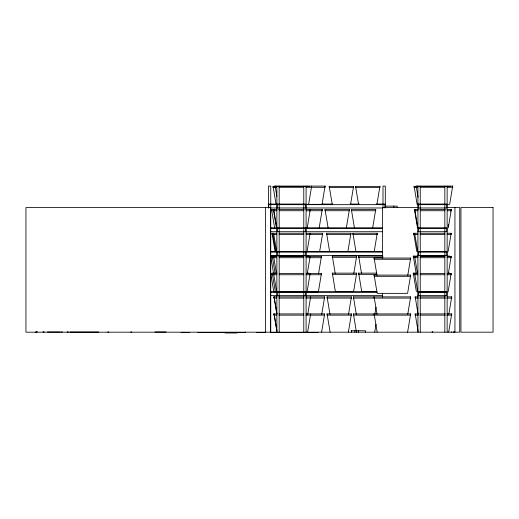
<?xml version="1.0" encoding="UTF-8"?>
<svg xmlns="http://www.w3.org/2000/svg" width="519" height="519" viewBox="0 0 519 519"><rect width="100%" height="100%" fill="white"/><g stroke="black" fill="none" stroke-linecap="round" stroke-linejoin="round"><path stroke-width="0.78" d="M308.604 204.35L311.647 186.087L311.647 187.307M309.629 211.11L309.895 209.52M307.235 227.783L310.278 209.52L310.278 210.74M307.079 251.527L310.122 233.265L310.122 234.484M307.216 273.961L310.122 256.49L310.122 257.709M307.079 291.795L310.122 273.532L310.122 274.752M274.395 186.087L325.076 186.087L322.027 204.35L306.152 204.35M319.191 227.783L322.234 209.52L305.736 209.52M307.748 314.345L310.66 296.874L310.66 298.094M319.646 251.527L322.688 233.265L306.035 233.265M307.611 332.186L310.66 313.924L310.66 315.137M318.517 273.961L321.43 256.49L306.158 256.49M306.158 273.532L321.43 273.532L318.381 291.795L305.678 291.795M321.735 314.345L324.647 296.874L305.795 296.874M321.605 332.186L324.647 313.924L305.892 313.924M346.355 227.783L349.397 209.52L325.05 209.52L325.05 210.74L349.397 210.74L349.397 209.52M350.539 204.629L353.582 186.366L329.234 186.366L329.234 187.58L353.582 187.58L353.582 186.366M347.879 251.527L350.922 233.265L326.568 233.265L326.568 234.484L350.922 234.484L350.922 233.265M353.763 273.552L356.67 256.081L332.322 256.081L332.322 257.301L356.67 257.301L356.67 256.081M348.521 314.345L351.428 296.874L327.08 296.874L327.08 298.094L351.428 298.094L351.428 296.874M356.67 273.13L353.627 291.393L335.365 291.393L332.322 273.13L356.67 273.13L356.67 274.343L332.322 274.343L332.322 273.13M348.385 332.186L351.428 313.924L327.08 313.924L327.08 315.137L351.428 315.137L351.428 313.924M372.681 227.783L375.724 209.52L351.376 209.52L351.376 210.74L375.724 210.74L375.724 209.52M376.865 204.629L379.914 186.366L355.56 186.366L355.56 187.58L379.914 187.58L379.914 186.366M374.205 251.527L377.248 233.265L352.901 233.265L352.901 234.484L377.248 234.484L377.248 233.265M374.848 314.345L376.041 307.203M374.718 332.186L376.041 324.245M407.739 275.518L410.646 258.047L374.121 258.047L374.121 259.266L410.646 259.266L410.646 258.047M410.646 275.096L407.603 293.358L377.17 293.358L374.121 275.096L410.646 275.096L410.646 276.309L374.121 276.309L374.121 275.096M407.739 314.345L410.646 296.874L353.407 296.874L353.407 298.094L410.646 298.094L410.646 296.874M407.603 332.186L410.646 313.924L353.407 313.924L353.407 315.137L410.646 315.137L410.646 313.924M417.763 187.307L416.18 187.307L416.18 186.087L452.704 186.087L449.655 204.35L447.255 204.35M448.169 226.2L448.435 224.61M450.687 211.11L450.953 209.52M448.286 227.783L451.329 209.52L446.982 209.52M448.137 251.527L451.18 233.265L447.093 233.265M448.267 273.961L451.18 256.49L447.209 256.49M448.137 291.795L451.18 273.532L447.209 273.532M448.799 314.345L451.712 296.874L446.95 296.874M448.669 332.186L451.712 313.924L446.95 313.924M36.142 332.186L36.765 331.725M37.303 331.725L36.68 332.186L35.409 332.076M61.021 332.03L61.45 331.92M61.962 332.03L62.39 331.92M245.072 332.186L245.429 332.102M67.087 332.076L67.853 331.972M67.554 332.076L68.32 331.972M275.453 187.58L273.072 187.58L273.072 186.366L309.596 186.366M416.51 187.58L414.13 187.58L414.13 186.366L450.654 186.366M276.711 187.307L275.122 187.307L275.122 186.087L276.841 196.409M279.092 187.307L303.706 187.307M306.087 187.307L325.076 187.307L325.076 186.087M420.15 187.307L444.764 187.307M447.144 187.307L452.704 187.307L452.704 186.087M276.011 204.045L268.738 204.045L268.738 207.976M276.874 204.045L305.801 204.045L305.801 207.976M322.04 204.045L332.543 204.045M350.306 204.045L359.193 204.045M376.152 204.045L385.033 204.045L385.033 207.976M417.925 204.045L446.853 204.045L446.853 207.976L417.925 207.976M268.738 204.655L276.815 204.655M277.178 204.655L385.033 204.655M418.23 204.655L446.853 204.655M385.059 206.121L397.204 206.121L397.204 207.561M418.385 207.561L382.503 207.561L382.503 258.546M446.762 207.561L459.737 207.561L459.737 332.186L25.95 332.186L25.95 207.561L270.405 207.561L270.405 332.186M270.354 207.976L382.613 207.976M276.932 210.74L271.554 210.74L271.554 209.52L277.055 209.52M278.625 209.52L304.166 209.52M414.428 210.74L414.428 209.52L418.398 209.52M419.988 209.52L445.393 209.52M279.313 210.74L303.926 210.74M306.307 210.74L322.234 210.74L322.234 209.52M417.983 210.74L414.811 210.74L414.811 209.52L417.853 227.783M420.364 210.74L444.978 210.74M447.365 210.74L451.329 210.74L451.329 209.52M270.354 227.783L382.613 227.783M417.925 227.783L446.853 227.783L446.853 231.714L417.925 231.714M270.354 228.392L276.815 228.392M277.178 228.392L382.613 228.392M418.23 228.392L446.853 228.392M270.354 231.714L382.613 231.714M276.776 234.484L272.014 234.484L272.014 233.265L276.776 233.265M279.04 233.265L303.836 233.265M417.834 234.484L413.74 234.484L413.74 233.265L417.834 233.265M420.092 233.265L444.828 233.265M279.157 234.484L303.771 234.484M306.158 234.484L322.688 234.484L322.688 233.265M420.215 234.484L444.828 234.484M447.209 234.484L451.18 234.484L451.18 233.265M270.354 251.527L382.613 251.527M270.354 252.137L276.815 252.137M277.178 252.137L382.613 252.137M418.23 252.137L446.853 252.137M270.354 255.458L382.613 255.458M417.925 255.458L446.853 255.458L446.853 251.527L416.783 251.527L413.74 233.265M273.818 257.301L272.228 257.301L272.228 256.081L276.997 256.081M278.58 256.081L303.991 256.081M305.581 256.081L308.753 256.081M383.003 257.301L358.648 257.301L358.648 256.081L383.003 256.081M414.876 257.301L413.286 257.301L413.286 256.081L418.048 256.081M420.429 256.081L445.049 256.081M447.43 256.081L449.811 256.081M273.104 256.49L270.749 256.49L273.526 273.163M276.776 257.709L273.597 257.709L273.597 256.49L276.776 256.49M279.157 256.49L303.771 256.49M417.834 257.709L414.655 257.709L414.655 256.49L417.834 256.49M420.215 256.49L444.828 256.49M270.749 257.709L273.104 257.709M279.157 257.709L303.771 257.709M306.158 257.709L321.43 257.709L321.43 256.49M420.215 257.709L444.828 257.709M447.209 257.709L451.18 257.709L451.18 256.49M274.616 274.343L272.228 274.343L272.228 273.13L276.997 273.13M307.17 273.13L308.753 273.13M376.716 274.343L358.648 274.343L358.648 273.13L376.716 273.13M414.876 274.343L413.286 274.343L413.286 273.13L417.257 273.13M448.221 273.13L449.811 273.13M273.104 273.532L270.749 273.532L273.792 291.795L276.971 291.795M276.776 274.752L273.597 274.752L273.597 273.532L276.776 273.532M279.157 273.532L303.771 273.532M417.834 274.752L414.655 274.752L414.655 273.532L417.834 273.532M420.215 273.532L444.828 273.532M270.749 274.752L273.104 274.752M279.157 274.752L303.771 274.752M306.158 274.752L321.43 274.752L321.43 273.532M420.215 274.752L444.828 274.752M447.209 274.752L451.18 274.752L451.18 273.532M276.874 291.393L275.278 291.393L272.228 273.13M376.781 291.393L361.698 291.393L358.648 273.13M417.931 291.393L416.329 291.393L413.286 273.13M270.354 291.704L376.956 291.704M417.925 291.704L446.853 291.704L446.853 295.635L417.925 295.635M279.047 291.795L303.875 291.795M420.105 291.795L444.932 291.795M270.354 292.314L276.815 292.314M277.178 292.314L376.956 292.314M418.23 292.314L446.853 292.314M270.354 295.635L382.613 295.635M273.967 298.094L273.967 296.874L277.114 296.874M278.684 296.874L304.225 296.874M418.366 298.094L415.187 298.094L415.187 296.874L418.366 296.874M419.955 296.874L445.36 296.874M276.517 298.094L274.136 298.094L274.136 296.874L276.912 313.554M278.898 298.094L303.511 298.094M305.892 298.094L324.647 298.094L324.647 296.874M419.955 298.094L445.36 298.094M446.95 298.094L451.712 298.094L451.712 296.874M273.967 315.137L273.967 313.924L277.114 313.924M278.898 313.924L303.511 313.924M418.366 315.137L415.187 315.137L415.187 313.924L418.366 313.924M419.955 313.924L445.36 313.924M276.517 315.137L274.136 315.137L274.136 313.924L276.912 330.597M278.898 315.137L303.511 315.137M305.892 315.137L324.647 315.137L324.647 313.924M419.955 315.137L445.36 315.137M446.95 315.137L451.712 315.137L451.712 313.924M351.123 330.746L365.363 330.746L365.363 332.186M47.437 331.978L60.146 331.978M154.98 331.959L166.106 331.959M69.968 332.03L98.727 332.03M107.744 332.03L108.821 332.03M130.626 332.03L131.709 332.03M432.385 332.063L432.71 332.063M453.6 332.063L453.93 332.063M181.014 332.614L189.565 332.614M197.875 332.614L199.166 332.614M199.315 332.614L243.683 332.614M243.833 332.614L245.13 332.614M256.665 332.614L265.215 332.614M270.808 332.614L272.105 332.614M272.254 332.614L316.622 332.614M316.772 332.614L318.063 332.614M225.577 332.685L236.703 332.685M225.064 332.913L237.209 332.913M43.531 331.92L44.264 332.03M42.98 331.92L43.713 332.03M416.18 186.087L418.029 197.201M414.13 186.366L417.172 204.629M414.428 209.52L417.471 227.783M417.698 251.527L414.655 233.265L414.655 234.484M414.655 256.49L417.568 273.961M413.286 256.081L416.199 273.552M414.655 273.532L417.698 291.795M415.187 296.874L418.1 314.345M415.187 313.924L418.1 331.388M374.121 258.047L377.034 275.518M377.034 314.345L374.121 296.874L374.121 298.094M355.56 186.366L358.603 204.629M377.17 332.186L374.121 313.924L374.121 315.137M351.376 209.52L354.419 227.783M358.648 256.081L361.561 273.552M352.901 233.265L355.943 251.527M353.407 296.874L356.319 314.345M353.407 313.924L356.19 330.597M329.234 186.366L332.277 204.629M325.05 209.52L328.092 227.783M332.322 256.081L335.235 273.552M326.568 233.265L329.617 251.527M327.08 296.874L329.993 314.345M327.08 313.924L330.123 332.186M273.072 186.366L276.114 204.629M276.796 227.783L273.753 209.52L273.753 210.74M276.413 227.783L273.37 209.52L273.37 210.74M271.554 209.52L274.596 227.783M276.646 251.527L273.597 233.265L273.597 234.484M275.732 251.527L272.689 233.265L272.689 234.484M272.014 233.265L275.057 251.527M273.597 256.49L276.51 273.961M272.228 256.081L275.141 273.552M273.597 273.532L276.646 291.795M273.967 296.874L276.88 314.345M273.967 313.924L276.88 331.388M454.942 207.561L454.942 332.186M454.138 331.725L454.138 332.186M453.93 332.186L453.6 332.186M451.595 331.725L451.595 332.186M447.144 186.087L447.144 332.186M444.835 186.087L444.835 332.186M432.71 332.186L432.385 332.186M432.171 331.725L432.171 332.186M420.241 186.087L420.241 332.186M418.23 204.045L418.23 207.976M418.23 227.783L418.23 231.714M418.23 251.527L418.23 255.458M418.23 291.704L418.23 295.635M417.925 186.087L417.925 332.186M393.843 206.121L393.798 207.561M385.312 207.879L385.312 186.087L383.003 186.087L383.003 207.879M382.503 293.339L382.503 297.387M358.486 330.746L358.486 332.186M356.449 330.746L356.449 332.186M354.879 330.746L354.879 332.186M351.486 330.746L351.486 332.186M306.093 186.087L306.093 332.186M305.801 227.783L305.801 231.714M305.801 251.527L305.801 255.458M305.801 291.704L305.801 295.635M303.777 186.087L303.777 332.186M279.183 186.087L279.183 332.186M277.178 204.045L277.178 207.976M277.178 227.783L277.178 231.714M277.178 251.527L277.178 255.458M277.178 291.704L277.178 295.635M276.874 186.087L276.874 332.186M270.749 332.186L270.749 186.087L268.433 186.087L268.433 207.976M265.611 207.561L265.611 332.186M493.05 207.561L460.937 207.561L460.937 332.186L493.05 332.186L493.05 207.561"/></g></svg>
